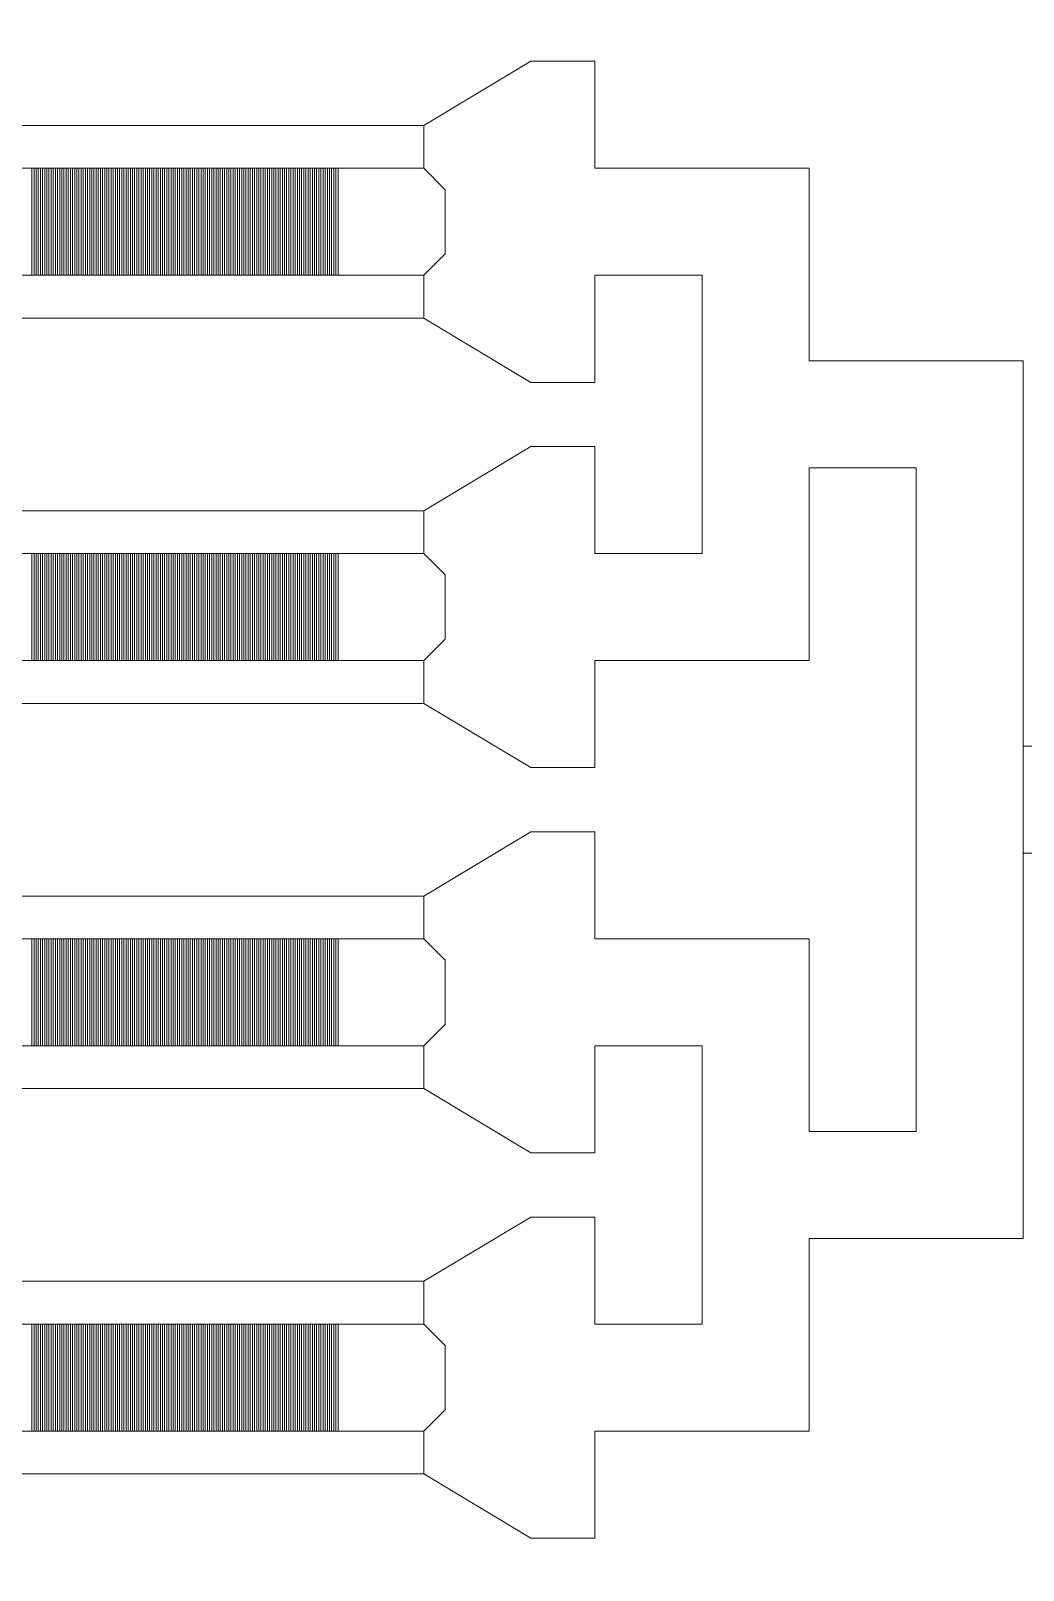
# Model space of a CAD drawing. Extents: x 1000 to 49000, y 2919 to 77300.
# Drawn here: x 34987 to 35450, y 47775 to 48494 of the extents above; entities that cross this region are included whole.
import ezdxf

# ---------------------------------------------------------------- set-up
doc = ezdxf.new("R2010")
doc.units = 13
doc.layers.add('Outer', color=1, linetype='Continuous', lineweight=0, true_color=0xff0000)

msp = doc.modelspace()

# ---------------------------------------------------------------- linework, layer by layer
at = {"layer": 'Outer'}
for points in [[(35600, 47080), (35600, 48470), (35550, 48470), (35550, 48110), (35450, 48110), (35450, 48160), (35500, 48160), (35500, 48830), (35450, 48830), (35450, 48880), (35550, 48880), (35550, 48520), (35650, 48520), (35650, 47030)], [(35170, 48450), (35170, 48430), (35180, 48420), (35180, 48390), (35170, 48380), (35170, 48360), (35220, 48330), (35250, 48330), (35250, 48380), (35300, 48380), (35300, 48250), (35250, 48250), (35250, 48300), (35220, 48300), (35170, 48270), (35170, 48250), (35180, 48240), (35180, 48210), (35170, 48200), (35170, 48180), (35220, 48150), (35250, 48150), (35250, 48200), (35350, 48200), (35350, 48290), (35400, 48290), (35400, 47980), (35350, 47980), (35350, 48070), (35250, 48070), (35250, 48120), (35220, 48120), (35170, 48090), (35170, 48070), (35180, 48060), (35180, 48030), (35170, 48020), (35170, 48000), (35220, 47970), (35250, 47970), (35250, 48020), (35300, 48020), (35300, 47890), (35250, 47890), (35250, 47940), (35220, 47940), (35170, 47910), (35170, 47890), (35180, 47880), (35180, 47850), (35170, 47840), (35170, 47820), (35220, 47790), (35250, 47790), (35250, 47840), (35350, 47840), (35350, 47930), (35450, 47930), (35450, 48110), (35450, 48160), (35450, 48340), (35350, 48340), (35350, 48430), (35250, 48430), (35250, 48480), (35220, 48480), (35170, 48450)], [(35170, 48430), (33660, 48430), (33660, 48450), (35170, 48450), (35170, 48430)], [(34988, 48430), (34987, 48430), (34987, 48380), (34988, 48380), (34988, 48430)], [(34990, 48430), (34989, 48430), (34989, 48380), (34990, 48380), (34990, 48430)], [(34992, 48430), (34991, 48430), (34991, 48380), (34992, 48380), (34992, 48430)], [(34994, 48430), (34993, 48430), (34993, 48380), (34994, 48380), (34994, 48430)], [(34996, 48430), (34995, 48430), (34995, 48380), (34996, 48380), (34996, 48430)], [(34998, 48430), (34997, 48430), (34997, 48380), (34998, 48380), (34998, 48430)], [(35000, 48430), (34999, 48430), (34999, 48380), (35000, 48380), (35000, 48430)], [(35002, 48430), (35001, 48430), (35001, 48380), (35002, 48380), (35002, 48430)], [(35004, 48430), (35003, 48430), (35003, 48380), (35004, 48380), (35004, 48430)], [(35006, 48430), (35005, 48430), (35005, 48380), (35006, 48380), (35006, 48430)], [(35008, 48430), (35007, 48430), (35007, 48380), (35008, 48380), (35008, 48430)], [(35010, 48430), (35009, 48430), (35009, 48380), (35010, 48380), (35010, 48430)], [(35012, 48430), (35011, 48430), (35011, 48380), (35012, 48380), (35012, 48430)], [(35014, 48430), (35013, 48430), (35013, 48380), (35014, 48380), (35014, 48430)], [(35016, 48430), (35015, 48430), (35015, 48380), (35016, 48380), (35016, 48430)], [(35018, 48430), (35017, 48430), (35017, 48380), (35018, 48380), (35018, 48430)], [(35020, 48430), (35019, 48430), (35019, 48380), (35020, 48380), (35020, 48430)], [(35022, 48430), (35021, 48430), (35021, 48380), (35022, 48380), (35022, 48430)], [(35024, 48430), (35023, 48430), (35023, 48380), (35024, 48380), (35024, 48430)], [(35026, 48430), (35025, 48430), (35025, 48380), (35026, 48380), (35026, 48430)], [(35028, 48430), (35027, 48430), (35027, 48380), (35028, 48380), (35028, 48430)], [(35030, 48430), (35029, 48430), (35029, 48380), (35030, 48380), (35030, 48430)], [(35032, 48430), (35031, 48430), (35031, 48380), (35032, 48380), (35032, 48430)], [(35034, 48430), (35033, 48430), (35033, 48380), (35034, 48380), (35034, 48430)], [(35036, 48430), (35035, 48430), (35035, 48380), (35036, 48380), (35036, 48430)], [(35038, 48430), (35037, 48430), (35037, 48380), (35038, 48380), (35038, 48430)], [(35040, 48430), (35039, 48430), (35039, 48380), (35040, 48380), (35040, 48430)], [(35042, 48430), (35041, 48430), (35041, 48380), (35042, 48380), (35042, 48430)], [(35044, 48430), (35043, 48430), (35043, 48380), (35044, 48380), (35044, 48430)], [(35046, 48430), (35045, 48430), (35045, 48380), (35046, 48380), (35046, 48430)], [(35048, 48430), (35047, 48430), (35047, 48380), (35048, 48380), (35048, 48430)], [(35050, 48430), (35049, 48430), (35049, 48380), (35050, 48380), (35050, 48430)], [(35052, 48430), (35051, 48430), (35051, 48380), (35052, 48380), (35052, 48430)], [(35054, 48430), (35053, 48430), (35053, 48380), (35054, 48380), (35054, 48430)], [(35056, 48430), (35055, 48430), (35055, 48380), (35056, 48380), (35056, 48430)], [(35058, 48430), (35057, 48430), (35057, 48380), (35058, 48380), (35058, 48430)], [(35060, 48430), (35059, 48430), (35059, 48380), (35060, 48380), (35060, 48430)], [(35062, 48430), (35061, 48430), (35061, 48380), (35062, 48380), (35062, 48430)], [(35064, 48430), (35063, 48430), (35063, 48380), (35064, 48380), (35064, 48430)], [(35066, 48430), (35065, 48430), (35065, 48380), (35066, 48380), (35066, 48430)], [(35068, 48430), (35067, 48430), (35067, 48380), (35068, 48380), (35068, 48430)], [(35070, 48430), (35069, 48430), (35069, 48380), (35070, 48380), (35070, 48430)], [(35072, 48430), (35071, 48430), (35071, 48380), (35072, 48380), (35072, 48430)], [(35074, 48430), (35073, 48430), (35073, 48380), (35074, 48380), (35074, 48430)], [(35076, 48430), (35075, 48430), (35075, 48380), (35076, 48380), (35076, 48430)], [(35078, 48430), (35077, 48430), (35077, 48380), (35078, 48380), (35078, 48430)], [(35080, 48430), (35079, 48430), (35079, 48380), (35080, 48380), (35080, 48430)], [(35082, 48430), (35081, 48430), (35081, 48380), (35082, 48380), (35082, 48430)], [(35084, 48430), (35083, 48430), (35083, 48380), (35084, 48380), (35084, 48430)], [(35086, 48430), (35085, 48430), (35085, 48380), (35086, 48380), (35086, 48430)], [(35088, 48430), (35087, 48430), (35087, 48380), (35088, 48380), (35088, 48430)], [(35090, 48430), (35089, 48430), (35089, 48380), (35090, 48380), (35090, 48430)], [(35092, 48430), (35091, 48430), (35091, 48380), (35092, 48380), (35092, 48430)], [(35094, 48430), (35093, 48430), (35093, 48380), (35094, 48380), (35094, 48430)], [(35096, 48430), (35095, 48430), (35095, 48380), (35096, 48380), (35096, 48430)], [(35098, 48430), (35097, 48430), (35097, 48380), (35098, 48380), (35098, 48430)], [(35100, 48430), (35099, 48430), (35099, 48380), (35100, 48380), (35100, 48430)], [(35102, 48430), (35101, 48430), (35101, 48380), (35102, 48380), (35102, 48430)], [(35104, 48430), (35103, 48430), (35103, 48380), (35104, 48380), (35104, 48430)], [(35106, 48430), (35105, 48430), (35105, 48380), (35106, 48380), (35106, 48430)], [(35108, 48430), (35107, 48430), (35107, 48380), (35108, 48380), (35108, 48430)], [(35110, 48430), (35109, 48430), (35109, 48380), (35110, 48380), (35110, 48430)], [(35112, 48430), (35111, 48430), (35111, 48380), (35112, 48380), (35112, 48430)], [(35114, 48430), (35113, 48430), (35113, 48380), (35114, 48380), (35114, 48430)], [(35116, 48430), (35115, 48430), (35115, 48380), (35116, 48380), (35116, 48430)], [(35118, 48430), (35117, 48430), (35117, 48380), (35118, 48380), (35118, 48430)], [(35120, 48430), (35119, 48430), (35119, 48380), (35120, 48380), (35120, 48430)], [(35122, 48430), (35121, 48430), (35121, 48380), (35122, 48380), (35122, 48430)], [(35124, 48430), (35123, 48430), (35123, 48380), (35124, 48380), (35124, 48430)], [(35126, 48430), (35125, 48430), (35125, 48380), (35126, 48380), (35126, 48430)], [(35128, 48430), (35127, 48430), (35127, 48380), (35128, 48380), (35128, 48430)], [(35130, 48430), (35129, 48430), (35129, 48380), (35130, 48380), (35130, 48430)], [(35170, 48360), (33660, 48360), (33660, 48380), (35170, 48380), (35170, 48360)], [(35170, 48250), (33660, 48250), (33660, 48270), (35170, 48270), (35170, 48250)], [(34988, 48250), (34987, 48250), (34987, 48200), (34988, 48200), (34988, 48250)], [(34990, 48250), (34989, 48250), (34989, 48200), (34990, 48200), (34990, 48250)], [(34992, 48250), (34991, 48250), (34991, 48200), (34992, 48200), (34992, 48250)], [(34994, 48250), (34993, 48250), (34993, 48200), (34994, 48200), (34994, 48250)], [(34996, 48250), (34995, 48250), (34995, 48200), (34996, 48200), (34996, 48250)], [(34998, 48250), (34997, 48250), (34997, 48200), (34998, 48200), (34998, 48250)], [(35000, 48250), (34999, 48250), (34999, 48200), (35000, 48200), (35000, 48250)], [(35002, 48250), (35001, 48250), (35001, 48200), (35002, 48200), (35002, 48250)], [(35004, 48250), (35003, 48250), (35003, 48200), (35004, 48200), (35004, 48250)], [(35006, 48250), (35005, 48250), (35005, 48200), (35006, 48200), (35006, 48250)], [(35008, 48250), (35007, 48250), (35007, 48200), (35008, 48200), (35008, 48250)], [(35010, 48250), (35009, 48250), (35009, 48200), (35010, 48200), (35010, 48250)], [(35012, 48250), (35011, 48250), (35011, 48200), (35012, 48200), (35012, 48250)], [(35014, 48250), (35013, 48250), (35013, 48200), (35014, 48200), (35014, 48250)], [(35016, 48250), (35015, 48250), (35015, 48200), (35016, 48200), (35016, 48250)], [(35018, 48250), (35017, 48250), (35017, 48200), (35018, 48200), (35018, 48250)], [(35020, 48250), (35019, 48250), (35019, 48200), (35020, 48200), (35020, 48250)], [(35022, 48250), (35021, 48250), (35021, 48200), (35022, 48200), (35022, 48250)], [(35024, 48250), (35023, 48250), (35023, 48200), (35024, 48200), (35024, 48250)], [(35026, 48250), (35025, 48250), (35025, 48200), (35026, 48200), (35026, 48250)], [(35028, 48250), (35027, 48250), (35027, 48200), (35028, 48200), (35028, 48250)], [(35030, 48250), (35029, 48250), (35029, 48200), (35030, 48200), (35030, 48250)], [(35032, 48250), (35031, 48250), (35031, 48200), (35032, 48200), (35032, 48250)], [(35034, 48250), (35033, 48250), (35033, 48200), (35034, 48200), (35034, 48250)], [(35036, 48250), (35035, 48250), (35035, 48200), (35036, 48200), (35036, 48250)], [(35038, 48250), (35037, 48250), (35037, 48200), (35038, 48200), (35038, 48250)], [(35040, 48250), (35039, 48250), (35039, 48200), (35040, 48200), (35040, 48250)], [(35042, 48250), (35041, 48250), (35041, 48200), (35042, 48200), (35042, 48250)], [(35044, 48250), (35043, 48250), (35043, 48200), (35044, 48200), (35044, 48250)], [(35046, 48250), (35045, 48250), (35045, 48200), (35046, 48200), (35046, 48250)], [(35048, 48250), (35047, 48250), (35047, 48200), (35048, 48200), (35048, 48250)], [(35050, 48250), (35049, 48250), (35049, 48200), (35050, 48200), (35050, 48250)], [(35052, 48250), (35051, 48250), (35051, 48200), (35052, 48200), (35052, 48250)], [(35054, 48250), (35053, 48250), (35053, 48200), (35054, 48200), (35054, 48250)], [(35056, 48250), (35055, 48250), (35055, 48200), (35056, 48200), (35056, 48250)], [(35058, 48250), (35057, 48250), (35057, 48200), (35058, 48200), (35058, 48250)], [(35060, 48250), (35059, 48250), (35059, 48200), (35060, 48200), (35060, 48250)], [(35062, 48250), (35061, 48250), (35061, 48200), (35062, 48200), (35062, 48250)], [(35064, 48250), (35063, 48250), (35063, 48200), (35064, 48200), (35064, 48250)], [(35066, 48250), (35065, 48250), (35065, 48200), (35066, 48200), (35066, 48250)], [(35068, 48250), (35067, 48250), (35067, 48200), (35068, 48200), (35068, 48250)], [(35070, 48250), (35069, 48250), (35069, 48200), (35070, 48200), (35070, 48250)], [(35072, 48250), (35071, 48250), (35071, 48200), (35072, 48200), (35072, 48250)], [(35074, 48250), (35073, 48250), (35073, 48200), (35074, 48200), (35074, 48250)], [(35076, 48250), (35075, 48250), (35075, 48200), (35076, 48200), (35076, 48250)], [(35078, 48250), (35077, 48250), (35077, 48200), (35078, 48200), (35078, 48250)], [(35080, 48250), (35079, 48250), (35079, 48200), (35080, 48200), (35080, 48250)], [(35082, 48250), (35081, 48250), (35081, 48200), (35082, 48200), (35082, 48250)], [(35084, 48250), (35083, 48250), (35083, 48200), (35084, 48200), (35084, 48250)], [(35086, 48250), (35085, 48250), (35085, 48200), (35086, 48200), (35086, 48250)], [(35088, 48250), (35087, 48250), (35087, 48200), (35088, 48200), (35088, 48250)], [(35090, 48250), (35089, 48250), (35089, 48200), (35090, 48200), (35090, 48250)], [(35092, 48250), (35091, 48250), (35091, 48200), (35092, 48200), (35092, 48250)], [(35094, 48250), (35093, 48250), (35093, 48200), (35094, 48200), (35094, 48250)], [(35096, 48250), (35095, 48250), (35095, 48200), (35096, 48200), (35096, 48250)], [(35098, 48250), (35097, 48250), (35097, 48200), (35098, 48200), (35098, 48250)], [(35100, 48250), (35099, 48250), (35099, 48200), (35100, 48200), (35100, 48250)], [(35102, 48250), (35101, 48250), (35101, 48200), (35102, 48200), (35102, 48250)], [(35104, 48250), (35103, 48250), (35103, 48200), (35104, 48200), (35104, 48250)], [(35106, 48250), (35105, 48250), (35105, 48200), (35106, 48200), (35106, 48250)], [(35108, 48250), (35107, 48250), (35107, 48200), (35108, 48200), (35108, 48250)], [(35110, 48250), (35109, 48250), (35109, 48200), (35110, 48200), (35110, 48250)], [(35112, 48250), (35111, 48250), (35111, 48200), (35112, 48200), (35112, 48250)], [(35114, 48250), (35113, 48250), (35113, 48200), (35114, 48200), (35114, 48250)], [(35116, 48250), (35115, 48250), (35115, 48200), (35116, 48200), (35116, 48250)], [(35118, 48250), (35117, 48250), (35117, 48200), (35118, 48200), (35118, 48250)], [(35120, 48250), (35119, 48250), (35119, 48200), (35120, 48200), (35120, 48250)], [(35122, 48250), (35121, 48250), (35121, 48200), (35122, 48200), (35122, 48250)], [(35124, 48250), (35123, 48250), (35123, 48200), (35124, 48200), (35124, 48250)], [(35126, 48250), (35125, 48250), (35125, 48200), (35126, 48200), (35126, 48250)], [(35128, 48250), (35127, 48250), (35127, 48200), (35128, 48200), (35128, 48250)], [(35130, 48250), (35129, 48250), (35129, 48200), (35130, 48200), (35130, 48250)], [(35170, 48180), (33660, 48180), (33660, 48200), (35170, 48200), (35170, 48180)], [(35170, 48070), (33660, 48070), (33660, 48090), (35170, 48090), (35170, 48070)], [(34988, 48070), (34987, 48070), (34987, 48020), (34988, 48020), (34988, 48070)], [(34990, 48070), (34989, 48070), (34989, 48020), (34990, 48020), (34990, 48070)], [(34992, 48070), (34991, 48070), (34991, 48020), (34992, 48020), (34992, 48070)], [(34994, 48070), (34993, 48070), (34993, 48020), (34994, 48020), (34994, 48070)], [(34996, 48070), (34995, 48070), (34995, 48020), (34996, 48020), (34996, 48070)], [(34998, 48070), (34997, 48070), (34997, 48020), (34998, 48020), (34998, 48070)], [(35000, 48070), (34999, 48070), (34999, 48020), (35000, 48020), (35000, 48070)], [(35002, 48070), (35001, 48070), (35001, 48020), (35002, 48020), (35002, 48070)], [(35004, 48070), (35003, 48070), (35003, 48020), (35004, 48020), (35004, 48070)], [(35006, 48070), (35005, 48070), (35005, 48020), (35006, 48020), (35006, 48070)], [(35008, 48070), (35007, 48070), (35007, 48020), (35008, 48020), (35008, 48070)], [(35010, 48070), (35009, 48070), (35009, 48020), (35010, 48020), (35010, 48070)], [(35012, 48070), (35011, 48070), (35011, 48020), (35012, 48020), (35012, 48070)], [(35014, 48070), (35013, 48070), (35013, 48020), (35014, 48020), (35014, 48070)], [(35016, 48070), (35015, 48070), (35015, 48020), (35016, 48020), (35016, 48070)], [(35018, 48070), (35017, 48070), (35017, 48020), (35018, 48020), (35018, 48070)], [(35020, 48070), (35019, 48070), (35019, 48020), (35020, 48020), (35020, 48070)], [(35022, 48070), (35021, 48070), (35021, 48020), (35022, 48020), (35022, 48070)], [(35024, 48070), (35023, 48070), (35023, 48020), (35024, 48020), (35024, 48070)], [(35026, 48070), (35025, 48070), (35025, 48020), (35026, 48020), (35026, 48070)], [(35028, 48070), (35027, 48070), (35027, 48020), (35028, 48020), (35028, 48070)], [(35030, 48070), (35029, 48070), (35029, 48020), (35030, 48020), (35030, 48070)], [(35032, 48070), (35031, 48070), (35031, 48020), (35032, 48020), (35032, 48070)], [(35034, 48070), (35033, 48070), (35033, 48020), (35034, 48020), (35034, 48070)], [(35036, 48070), (35035, 48070), (35035, 48020), (35036, 48020), (35036, 48070)], [(35038, 48070), (35037, 48070), (35037, 48020), (35038, 48020), (35038, 48070)], [(35040, 48070), (35039, 48070), (35039, 48020), (35040, 48020), (35040, 48070)], [(35042, 48070), (35041, 48070), (35041, 48020), (35042, 48020), (35042, 48070)], [(35044, 48070), (35043, 48070), (35043, 48020), (35044, 48020), (35044, 48070)], [(35046, 48070), (35045, 48070), (35045, 48020), (35046, 48020), (35046, 48070)], [(35048, 48070), (35047, 48070), (35047, 48020), (35048, 48020), (35048, 48070)], [(35050, 48070), (35049, 48070), (35049, 48020), (35050, 48020), (35050, 48070)], [(35052, 48070), (35051, 48070), (35051, 48020), (35052, 48020), (35052, 48070)], [(35054, 48070), (35053, 48070), (35053, 48020), (35054, 48020), (35054, 48070)], [(35056, 48070), (35055, 48070), (35055, 48020), (35056, 48020), (35056, 48070)], [(35058, 48070), (35057, 48070), (35057, 48020), (35058, 48020), (35058, 48070)], [(35060, 48070), (35059, 48070), (35059, 48020), (35060, 48020), (35060, 48070)], [(35062, 48070), (35061, 48070), (35061, 48020), (35062, 48020), (35062, 48070)], [(35064, 48070), (35063, 48070), (35063, 48020), (35064, 48020), (35064, 48070)], [(35066, 48070), (35065, 48070), (35065, 48020), (35066, 48020), (35066, 48070)], [(35068, 48070), (35067, 48070), (35067, 48020), (35068, 48020), (35068, 48070)], [(35070, 48070), (35069, 48070), (35069, 48020), (35070, 48020), (35070, 48070)], [(35072, 48070), (35071, 48070), (35071, 48020), (35072, 48020), (35072, 48070)], [(35074, 48070), (35073, 48070), (35073, 48020), (35074, 48020), (35074, 48070)], [(35076, 48070), (35075, 48070), (35075, 48020), (35076, 48020), (35076, 48070)], [(35078, 48070), (35077, 48070), (35077, 48020), (35078, 48020), (35078, 48070)], [(35080, 48070), (35079, 48070), (35079, 48020), (35080, 48020), (35080, 48070)], [(35082, 48070), (35081, 48070), (35081, 48020), (35082, 48020), (35082, 48070)], [(35084, 48070), (35083, 48070), (35083, 48020), (35084, 48020), (35084, 48070)], [(35086, 48070), (35085, 48070), (35085, 48020), (35086, 48020), (35086, 48070)], [(35088, 48070), (35087, 48070), (35087, 48020), (35088, 48020), (35088, 48070)], [(35090, 48070), (35089, 48070), (35089, 48020), (35090, 48020), (35090, 48070)], [(35092, 48070), (35091, 48070), (35091, 48020), (35092, 48020), (35092, 48070)], [(35094, 48070), (35093, 48070), (35093, 48020), (35094, 48020), (35094, 48070)], [(35096, 48070), (35095, 48070), (35095, 48020), (35096, 48020), (35096, 48070)], [(35098, 48070), (35097, 48070), (35097, 48020), (35098, 48020), (35098, 48070)], [(35100, 48070), (35099, 48070), (35099, 48020), (35100, 48020), (35100, 48070)], [(35102, 48070), (35101, 48070), (35101, 48020), (35102, 48020), (35102, 48070)], [(35104, 48070), (35103, 48070), (35103, 48020), (35104, 48020), (35104, 48070)], [(35106, 48070), (35105, 48070), (35105, 48020), (35106, 48020), (35106, 48070)], [(35108, 48070), (35107, 48070), (35107, 48020), (35108, 48020), (35108, 48070)], [(35110, 48070), (35109, 48070), (35109, 48020), (35110, 48020), (35110, 48070)], [(35112, 48070), (35111, 48070), (35111, 48020), (35112, 48020), (35112, 48070)], [(35114, 48070), (35113, 48070), (35113, 48020), (35114, 48020), (35114, 48070)], [(35116, 48070), (35115, 48070), (35115, 48020), (35116, 48020), (35116, 48070)], [(35118, 48070), (35117, 48070), (35117, 48020), (35118, 48020), (35118, 48070)], [(35120, 48070), (35119, 48070), (35119, 48020), (35120, 48020), (35120, 48070)], [(35122, 48070), (35121, 48070), (35121, 48020), (35122, 48020), (35122, 48070)], [(35124, 48070), (35123, 48070), (35123, 48020), (35124, 48020), (35124, 48070)], [(35126, 48070), (35125, 48070), (35125, 48020), (35126, 48020), (35126, 48070)], [(35128, 48070), (35127, 48070), (35127, 48020), (35128, 48020), (35128, 48070)], [(35130, 48070), (35129, 48070), (35129, 48020), (35130, 48020), (35130, 48070)], [(35170, 48000), (33660, 48000), (33660, 48020), (35170, 48020), (35170, 48000)], [(35170, 47890), (33660, 47890), (33660, 47910), (35170, 47910), (35170, 47890)], [(34988, 47890), (34987, 47890), (34987, 47840), (34988, 47840), (34988, 47890)], [(34990, 47890), (34989, 47890), (34989, 47840), (34990, 47840), (34990, 47890)], [(34992, 47890), (34991, 47890), (34991, 47840), (34992, 47840), (34992, 47890)], [(34994, 47890), (34993, 47890), (34993, 47840), (34994, 47840), (34994, 47890)], [(34996, 47890), (34995, 47890), (34995, 47840), (34996, 47840), (34996, 47890)], [(34998, 47890), (34997, 47890), (34997, 47840), (34998, 47840), (34998, 47890)], [(35000, 47890), (34999, 47890), (34999, 47840), (35000, 47840), (35000, 47890)], [(35002, 47890), (35001, 47890), (35001, 47840), (35002, 47840), (35002, 47890)], [(35004, 47890), (35003, 47890), (35003, 47840), (35004, 47840), (35004, 47890)], [(35006, 47890), (35005, 47890), (35005, 47840), (35006, 47840), (35006, 47890)], [(35008, 47890), (35007, 47890), (35007, 47840), (35008, 47840), (35008, 47890)], [(35010, 47890), (35009, 47890), (35009, 47840), (35010, 47840), (35010, 47890)], [(35012, 47890), (35011, 47890), (35011, 47840), (35012, 47840), (35012, 47890)], [(35014, 47890), (35013, 47890), (35013, 47840), (35014, 47840), (35014, 47890)], [(35016, 47890), (35015, 47890), (35015, 47840), (35016, 47840), (35016, 47890)], [(35018, 47890), (35017, 47890), (35017, 47840), (35018, 47840), (35018, 47890)], [(35020, 47890), (35019, 47890), (35019, 47840), (35020, 47840), (35020, 47890)], [(35022, 47890), (35021, 47890), (35021, 47840), (35022, 47840), (35022, 47890)], [(35024, 47890), (35023, 47890), (35023, 47840), (35024, 47840), (35024, 47890)], [(35026, 47890), (35025, 47890), (35025, 47840), (35026, 47840), (35026, 47890)], [(35028, 47890), (35027, 47890), (35027, 47840), (35028, 47840), (35028, 47890)], [(35030, 47890), (35029, 47890), (35029, 47840), (35030, 47840), (35030, 47890)], [(35032, 47890), (35031, 47890), (35031, 47840), (35032, 47840), (35032, 47890)], [(35034, 47890), (35033, 47890), (35033, 47840), (35034, 47840), (35034, 47890)], [(35036, 47890), (35035, 47890), (35035, 47840), (35036, 47840), (35036, 47890)], [(35038, 47890), (35037, 47890), (35037, 47840), (35038, 47840), (35038, 47890)], [(35040, 47890), (35039, 47890), (35039, 47840), (35040, 47840), (35040, 47890)], [(35042, 47890), (35041, 47890), (35041, 47840), (35042, 47840), (35042, 47890)], [(35044, 47890), (35043, 47890), (35043, 47840), (35044, 47840), (35044, 47890)], [(35046, 47890), (35045, 47890), (35045, 47840), (35046, 47840), (35046, 47890)], [(35048, 47890), (35047, 47890), (35047, 47840), (35048, 47840), (35048, 47890)], [(35050, 47890), (35049, 47890), (35049, 47840), (35050, 47840), (35050, 47890)], [(35052, 47890), (35051, 47890), (35051, 47840), (35052, 47840), (35052, 47890)], [(35054, 47890), (35053, 47890), (35053, 47840), (35054, 47840), (35054, 47890)], [(35056, 47890), (35055, 47890), (35055, 47840), (35056, 47840), (35056, 47890)], [(35058, 47890), (35057, 47890), (35057, 47840), (35058, 47840), (35058, 47890)], [(35060, 47890), (35059, 47890), (35059, 47840), (35060, 47840), (35060, 47890)], [(35062, 47890), (35061, 47890), (35061, 47840), (35062, 47840), (35062, 47890)], [(35064, 47890), (35063, 47890), (35063, 47840), (35064, 47840), (35064, 47890)], [(35066, 47890), (35065, 47890), (35065, 47840), (35066, 47840), (35066, 47890)], [(35068, 47890), (35067, 47890), (35067, 47840), (35068, 47840), (35068, 47890)], [(35070, 47890), (35069, 47890), (35069, 47840), (35070, 47840), (35070, 47890)], [(35072, 47890), (35071, 47890), (35071, 47840), (35072, 47840), (35072, 47890)], [(35074, 47890), (35073, 47890), (35073, 47840), (35074, 47840), (35074, 47890)], [(35076, 47890), (35075, 47890), (35075, 47840), (35076, 47840), (35076, 47890)], [(35078, 47890), (35077, 47890), (35077, 47840), (35078, 47840), (35078, 47890)], [(35080, 47890), (35079, 47890), (35079, 47840), (35080, 47840), (35080, 47890)], [(35082, 47890), (35081, 47890), (35081, 47840), (35082, 47840), (35082, 47890)], [(35084, 47890), (35083, 47890), (35083, 47840), (35084, 47840), (35084, 47890)], [(35086, 47890), (35085, 47890), (35085, 47840), (35086, 47840), (35086, 47890)], [(35088, 47890), (35087, 47890), (35087, 47840), (35088, 47840), (35088, 47890)], [(35090, 47890), (35089, 47890), (35089, 47840), (35090, 47840), (35090, 47890)], [(35092, 47890), (35091, 47890), (35091, 47840), (35092, 47840), (35092, 47890)], [(35094, 47890), (35093, 47890), (35093, 47840), (35094, 47840), (35094, 47890)], [(35096, 47890), (35095, 47890), (35095, 47840), (35096, 47840), (35096, 47890)], [(35098, 47890), (35097, 47890), (35097, 47840), (35098, 47840), (35098, 47890)], [(35100, 47890), (35099, 47890), (35099, 47840), (35100, 47840), (35100, 47890)], [(35102, 47890), (35101, 47890), (35101, 47840), (35102, 47840), (35102, 47890)], [(35104, 47890), (35103, 47890), (35103, 47840), (35104, 47840), (35104, 47890)], [(35106, 47890), (35105, 47890), (35105, 47840), (35106, 47840), (35106, 47890)], [(35108, 47890), (35107, 47890), (35107, 47840), (35108, 47840), (35108, 47890)], [(35110, 47890), (35109, 47890), (35109, 47840), (35110, 47840), (35110, 47890)], [(35112, 47890), (35111, 47890), (35111, 47840), (35112, 47840), (35112, 47890)], [(35114, 47890), (35113, 47890), (35113, 47840), (35114, 47840), (35114, 47890)], [(35116, 47890), (35115, 47890), (35115, 47840), (35116, 47840), (35116, 47890)], [(35118, 47890), (35117, 47890), (35117, 47840), (35118, 47840), (35118, 47890)], [(35120, 47890), (35119, 47890), (35119, 47840), (35120, 47840), (35120, 47890)], [(35122, 47890), (35121, 47890), (35121, 47840), (35122, 47840), (35122, 47890)], [(35124, 47890), (35123, 47890), (35123, 47840), (35124, 47840), (35124, 47890)], [(35126, 47890), (35125, 47890), (35125, 47840), (35126, 47840), (35126, 47890)], [(35128, 47890), (35127, 47890), (35127, 47840), (35128, 47840), (35128, 47890)], [(35130, 47890), (35129, 47890), (35129, 47840), (35130, 47840), (35130, 47890)], [(35170, 47820), (33660, 47820), (33660, 47840), (35170, 47840), (35170, 47820)]]:
    msp.add_lwpolyline(points, dxfattribs=at)

doc.saveas('drawing.dxf')
